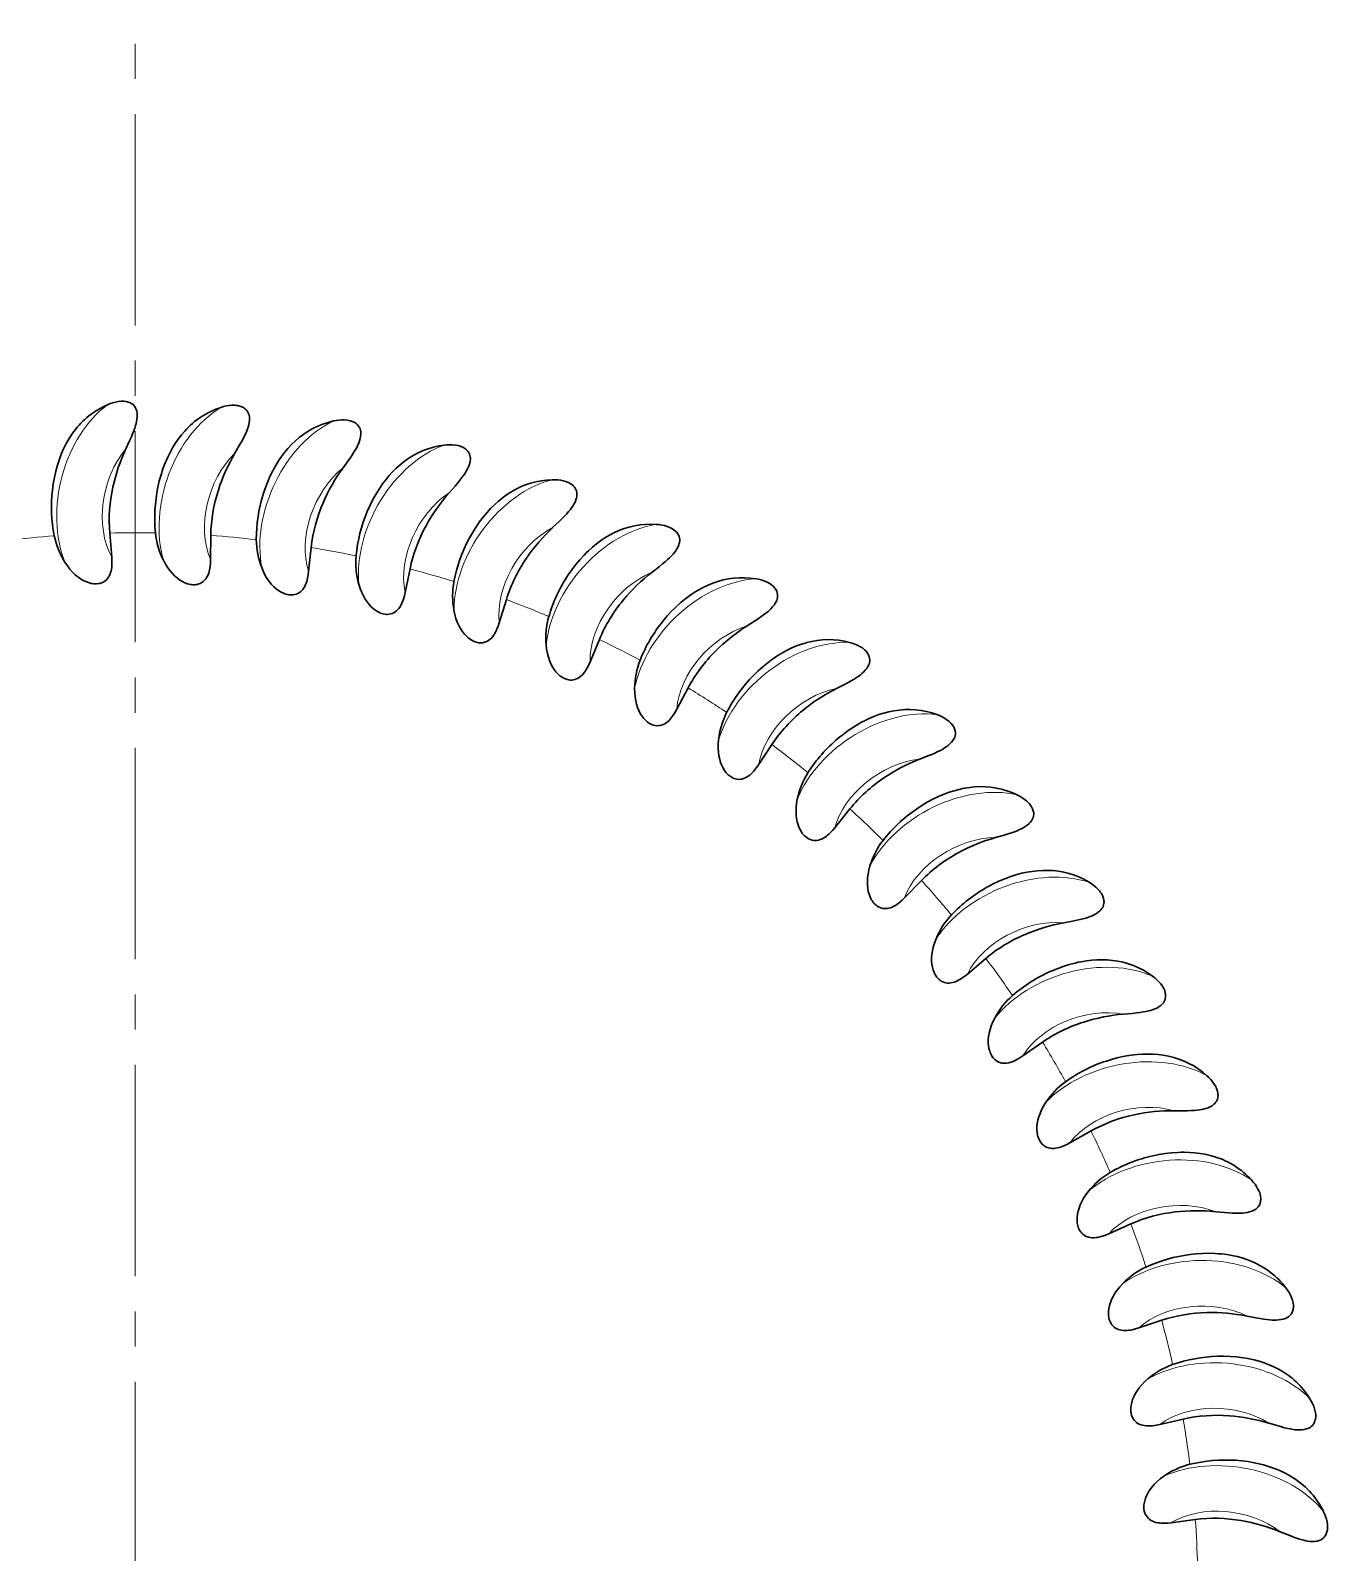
# Model space of a CAD drawing. Extents: x 89 to 633, y -13 to 440.
# Drawn here: x 457.76 to 490, y 222.28 to 260.11 of the extents above; entities that cross this region are included whole.
import ezdxf

# ---------------------------------------------------------------- set-up
doc = ezdxf.new("R2010")
doc.units = 0
doc.header["$LTSCALE"] = 7
doc.header["$MEASUREMENT"] = 0
doc.linetypes.add('CENTER2', pattern=[1.125, 0.75, -0.125, 0.125, -0.125])
doc.layers.get('0').update_dxf_attribs({"linetype": 'CONTINUOUS', "lineweight": 15})
doc.layers.add('1', color=1, linetype='CENTER2', lineweight=15)

msp = doc.modelspace()

# ---------------------------------------------------------------- linework, layer by layer
at = {"color": 7, "lineweight": 30, "ltscale": 0.015025}
for p, q in [((459.731, 247.616), (459.781, 247.018)), ((462.244, 247.557), (462.236, 246.956)), ((469.59, 245.961), (469.414, 245.387)), ((476.189, 242.36), (475.858, 241.859)), ((481.507, 237.046), (481.048, 236.658)), ((485.878, 228.054), (485.307, 227.865))]:
    msp.add_line(p, q, dxfattribs=at)
at = {"color": 7, "lineweight": 30, "ltscale": 0.015024}
for p, q in [((464.74, 247.26), (464.675, 246.662)), ((467.196, 246.726), (467.075, 246.137)), ((474.108, 243.768), (473.825, 243.238)), ((478.128, 240.76), (477.751, 240.293)), ((482.916, 234.965), (482.422, 234.622)), ((484.121, 232.759), (483.597, 232.465)), ((485.112, 230.448), (484.562, 230.206)), ((486.412, 225.599), (485.827, 225.464)), ((486.712, 223.103), (486.116, 223.025))]:
    msp.add_line(p, q, dxfattribs=at)
at = {"color": 7, "lineweight": 30, "ltscale": 0.015026}
msp.add_line((471.901, 244.972), (471.671, 244.417), dxfattribs=at)
at = {"color": 7, "lineweight": 30, "ltscale": 0.015023}
msp.add_line((479.906, 238.983), (479.486, 238.554), dxfattribs=at)
at = {"color": 7, "lineweight": 30}
for points in [[(459.677, 250.805), (459.742, 250.832), (459.808, 250.854), (459.876, 250.872), (459.945, 250.885), (460.015, 250.892), (460.049, 250.893), (460.084, 250.891), (460.139, 250.885), (460.193, 250.871), (460.219, 250.862), (460.244, 250.851), (460.266, 250.839), (460.287, 250.825), (460.318, 250.8), (460.344, 250.771), (460.366, 250.74), (460.384, 250.706), (460.397, 250.671), (460.404, 250.643), (460.41, 250.615), (460.415, 250.558), (460.415, 250.501), (460.409, 250.442), (460.399, 250.384), (460.388, 250.336), (460.374, 250.287), (460.354, 250.221), (460.33, 250.156), (460.3, 250.08), (460.269, 250.004), (460.224, 249.905), (460.133, 249.707)], [(462.493, 250.737), (462.56, 250.757), (462.628, 250.773), (462.697, 250.785), (462.767, 250.791), (462.837, 250.791), (462.872, 250.788), (462.906, 250.784), (462.961, 250.772), (463.013, 250.754), (463.038, 250.742), (463.062, 250.728), (463.083, 250.714), (463.103, 250.698), (463.13, 250.67), (463.154, 250.639), (463.173, 250.606), (463.187, 250.571), (463.197, 250.534), (463.202, 250.506), (463.205, 250.478), (463.205, 250.421), (463.199, 250.363), (463.187, 250.306), (463.172, 250.249), (463.156, 250.202), (463.138, 250.155), (463.111, 250.091), (463.082, 250.028), (463.045, 249.955), (463.006, 249.883), (462.952, 249.788), (462.843, 249.6)], [(465.29, 250.401), (465.359, 250.414), (465.428, 250.424), (465.498, 250.429), (465.568, 250.429), (465.638, 250.422), (465.672, 250.416), (465.706, 250.408), (465.759, 250.391), (465.809, 250.368), (465.833, 250.354), (465.855, 250.338), (465.875, 250.322), (465.893, 250.305), (465.918, 250.274), (465.939, 250.241), (465.954, 250.206), (465.965, 250.17), (465.972, 250.133), (465.974, 250.104), (465.974, 250.076), (465.968, 250.019), (465.957, 249.962), (465.94, 249.906), (465.919, 249.851), (465.899, 249.805), (465.877, 249.76), (465.844, 249.699), (465.809, 249.639), (465.765, 249.57), (465.72, 249.502), (465.657, 249.413), (465.53, 249.236)], [(458.839, 250.137), (458.765, 250.031), (458.697, 249.922), (458.635, 249.809), (458.578, 249.692), (458.527, 249.573), (458.48, 249.451), (458.455, 249.377), (458.432, 249.302), (458.39, 249.15), (458.356, 248.996), (458.329, 248.841), (458.308, 248.685)], [(461.596, 250.151), (461.512, 250.053), (461.434, 249.95), (461.361, 249.844), (461.293, 249.733), (461.231, 249.619), (461.173, 249.502), (461.141, 249.431), (461.111, 249.358), (461.055, 249.211), (461.006, 249.061), (460.964, 248.91), (460.929, 248.756)], [(464.341, 249.903), (464.248, 249.814), (464.161, 249.719), (464.078, 249.62), (464, 249.516), (463.927, 249.408), (463.859, 249.298), (463.82, 249.229), (463.783, 249.16), (463.714, 249.019), (463.651, 248.875), (463.595, 248.727), (463.545, 248.578)], [(468.042, 249.801), (468.112, 249.808), (468.182, 249.811), (468.252, 249.809), (468.322, 249.802), (468.391, 249.789), (468.424, 249.78), (468.457, 249.769), (468.508, 249.747), (468.556, 249.719), (468.578, 249.703), (468.599, 249.685), (468.617, 249.667), (468.634, 249.648), (468.656, 249.615), (468.673, 249.58), (468.685, 249.544), (468.692, 249.507), (468.695, 249.469), (468.695, 249.44), (468.692, 249.412), (468.681, 249.356), (468.664, 249.301), (468.643, 249.247), (468.617, 249.194), (468.592, 249.15), (468.566, 249.107), (468.527, 249.05), (468.486, 248.993), (468.436, 248.929), (468.385, 248.866), (468.314, 248.782), (468.17, 248.619)], [(467.05, 249.395), (466.95, 249.315), (466.854, 249.229), (466.762, 249.138), (466.674, 249.042), (466.591, 248.942), (466.513, 248.838), (466.468, 248.774), (466.424, 248.709), (466.342, 248.575), (466.266, 248.437), (466.196, 248.296), (466.132, 248.152)], [(470.725, 248.941), (470.795, 248.942), (470.865, 248.938), (470.935, 248.93), (471.004, 248.916), (471.071, 248.897), (471.103, 248.884), (471.135, 248.87), (471.184, 248.843), (471.229, 248.812), (471.249, 248.793), (471.268, 248.773), (471.285, 248.754), (471.299, 248.733), (471.318, 248.698), (471.332, 248.662), (471.341, 248.625), (471.344, 248.587), (471.344, 248.549), (471.34, 248.521), (471.335, 248.493), (471.319, 248.438), (471.297, 248.385), (471.27, 248.333), (471.239, 248.283), (471.211, 248.242), (471.18, 248.202), (471.136, 248.148), (471.09, 248.096), (471.034, 248.036), (470.977, 247.978), (470.899, 247.902), (470.74, 247.753)], [(469.699, 248.632), (469.591, 248.562), (469.487, 248.486), (469.387, 248.404), (469.291, 248.317), (469.199, 248.225), (469.111, 248.129), (469.06, 248.069), (469.01, 248.009), (468.916, 247.883), (468.827, 247.753), (468.744, 247.619), (468.666, 247.482)], [(473.314, 247.831), (473.384, 247.825), (473.453, 247.815), (473.522, 247.8), (473.589, 247.78), (473.654, 247.754), (473.685, 247.739), (473.715, 247.722), (473.762, 247.69), (473.803, 247.654), (473.822, 247.634), (473.839, 247.612), (473.853, 247.591), (473.866, 247.569), (473.881, 247.533), (473.892, 247.495), (473.897, 247.457), (473.897, 247.42), (473.893, 247.382), (473.887, 247.354), (473.879, 247.327), (473.858, 247.274), (473.83, 247.223), (473.799, 247.174), (473.763, 247.127), (473.731, 247.088), (473.697, 247.051), (473.648, 247.002), (473.597, 246.955), (473.536, 246.901), (473.473, 246.848), (473.388, 246.78), (473.216, 246.646)], [(472.263, 247.621), (472.149, 247.561), (472.039, 247.495), (471.931, 247.423), (471.827, 247.346), (471.727, 247.263), (471.63, 247.176), (471.574, 247.122), (471.519, 247.066), (471.412, 246.95), (471.311, 246.829), (471.216, 246.703), (471.126, 246.574)], [(459.781, 247.018), (459.786, 246.932), (459.786, 246.846), (459.784, 246.804), (459.78, 246.762), (459.775, 246.721), (459.767, 246.681), (459.754, 246.634), (459.739, 246.591), (459.721, 246.552), (459.701, 246.519), (459.675, 246.483), (459.648, 246.454), (459.62, 246.43), (459.585, 246.406), (459.549, 246.388), (459.513, 246.374), (459.486, 246.366), (459.459, 246.36), (459.403, 246.354), (459.371, 246.354), (459.339, 246.355), (459.305, 246.359), (459.271, 246.365), (459.204, 246.383), (459.137, 246.408), (459.071, 246.44), (459.004, 246.479), (458.938, 246.526), (458.872, 246.581), (458.806, 246.644), (458.742, 246.716), (458.678, 246.798), (458.617, 246.889)], [(462.236, 246.956), (462.233, 246.871), (462.225, 246.786), (462.219, 246.743), (462.212, 246.702), (462.202, 246.662), (462.191, 246.623), (462.174, 246.577), (462.154, 246.535), (462.133, 246.499), (462.11, 246.467), (462.081, 246.435), (462.051, 246.408), (462.02, 246.386), (461.983, 246.366), (461.946, 246.351), (461.909, 246.341), (461.881, 246.336), (461.853, 246.333), (461.798, 246.332), (461.766, 246.335), (461.734, 246.339), (461.7, 246.346), (461.667, 246.356), (461.602, 246.379), (461.538, 246.41), (461.475, 246.449), (461.412, 246.494), (461.351, 246.547), (461.29, 246.608), (461.231, 246.677), (461.173, 246.755), (461.118, 246.842), (461.066, 246.939)], [(464.675, 246.662), (464.664, 246.578), (464.648, 246.493), (464.638, 246.451), (464.626, 246.411), (464.613, 246.372), (464.598, 246.335), (464.577, 246.29), (464.553, 246.251), (464.528, 246.216), (464.503, 246.187), (464.471, 246.158), (464.438, 246.134), (464.406, 246.115), (464.367, 246.099), (464.329, 246.087), (464.291, 246.081), (464.262, 246.078), (464.234, 246.078), (464.179, 246.082), (464.148, 246.088), (464.116, 246.096), (464.083, 246.106), (464.051, 246.118), (463.989, 246.148), (463.928, 246.185), (463.869, 246.229), (463.811, 246.28), (463.754, 246.339), (463.7, 246.405), (463.648, 246.48), (463.598, 246.563), (463.551, 246.655), (463.508, 246.756)], [(467.075, 246.137), (467.055, 246.054), (467.032, 245.972), (467.018, 245.931), (467.002, 245.892), (466.986, 245.855), (466.967, 245.819), (466.941, 245.776), (466.914, 245.739), (466.886, 245.708), (466.858, 245.681), (466.823, 245.655), (466.789, 245.634), (466.755, 245.619), (466.714, 245.606), (466.675, 245.598), (466.637, 245.595), (466.609, 245.595), (466.581, 245.597), (466.526, 245.607), (466.495, 245.616), (466.465, 245.626), (466.433, 245.64), (466.402, 245.655), (466.343, 245.691), (466.286, 245.733), (466.231, 245.783), (466.178, 245.839), (466.128, 245.903), (466.08, 245.975), (466.035, 246.054), (465.993, 246.141), (465.955, 246.237), (465.922, 246.342)], [(474.72, 246.371), (474.601, 246.322), (474.484, 246.267), (474.371, 246.205), (474.26, 246.138), (474.152, 246.065), (474.047, 245.988), (473.986, 245.939), (473.926, 245.889), (473.809, 245.783), (473.697, 245.672), (473.59, 245.557), (473.488, 245.436)], [(475.786, 246.48), (475.855, 246.467), (475.923, 246.45), (475.99, 246.429), (476.055, 246.403), (476.117, 246.371), (476.147, 246.352), (476.175, 246.333), (476.218, 246.297), (476.256, 246.257), (476.273, 246.235), (476.288, 246.212), (476.3, 246.19), (476.31, 246.167), (476.322, 246.129), (476.329, 246.091), (476.33, 246.053), (476.327, 246.015), (476.319, 245.978), (476.31, 245.951), (476.3, 245.924), (476.274, 245.873), (476.242, 245.825), (476.206, 245.779), (476.166, 245.736), (476.13, 245.701), (476.093, 245.667), (476.039, 245.623), (475.984, 245.581), (475.918, 245.533), (475.851, 245.486), (475.76, 245.427), (475.576, 245.31)], [(469.414, 245.387), (469.387, 245.306), (469.355, 245.226), (469.337, 245.187), (469.318, 245.15), (469.298, 245.114), (469.276, 245.08), (469.247, 245.04), (469.216, 245.006), (469.185, 244.977), (469.155, 244.953), (469.118, 244.93), (469.081, 244.913), (469.046, 244.901), (469.005, 244.892), (468.965, 244.888), (468.926, 244.889), (468.898, 244.892), (468.871, 244.896), (468.817, 244.911), (468.787, 244.923), (468.758, 244.936), (468.728, 244.953), (468.698, 244.971), (468.643, 245.012), (468.59, 245.06), (468.54, 245.114), (468.493, 245.175), (468.449, 245.244), (468.408, 245.319), (468.37, 245.402), (468.337, 245.493), (468.309, 245.592), (468.286, 245.7)], [(471.671, 244.417), (471.636, 244.339), (471.597, 244.263), (471.576, 244.226), (471.553, 244.19), (471.53, 244.157), (471.505, 244.125), (471.472, 244.088), (471.438, 244.057), (471.404, 244.031), (471.372, 244.01), (471.332, 243.991), (471.295, 243.977), (471.258, 243.969), (471.216, 243.964), (471.176, 243.964), (471.138, 243.968), (471.11, 243.973), (471.083, 243.981), (471.032, 244.001), (471.003, 244.015), (470.975, 244.031), (470.946, 244.05), (470.919, 244.071), (470.868, 244.117), (470.82, 244.17), (470.775, 244.229), (470.734, 244.294), (470.696, 244.367), (470.663, 244.446), (470.634, 244.532), (470.609, 244.626), (470.59, 244.727), (470.578, 244.836)], [(477.046, 244.892), (476.923, 244.855), (476.802, 244.811), (476.683, 244.761), (476.566, 244.704), (476.452, 244.642), (476.34, 244.575), (476.275, 244.532), (476.21, 244.488), (476.084, 244.394), (475.962, 244.294), (475.844, 244.189), (475.731, 244.079)], [(478.118, 244.9), (478.185, 244.881), (478.252, 244.857), (478.316, 244.83), (478.378, 244.797), (478.437, 244.76), (478.465, 244.739), (478.491, 244.716), (478.531, 244.677), (478.564, 244.633), (478.579, 244.61), (478.592, 244.586), (478.602, 244.562), (478.61, 244.538), (478.618, 244.5), (478.621, 244.461), (478.619, 244.423), (478.612, 244.385), (478.601, 244.349), (478.59, 244.323), (478.577, 244.298), (478.546, 244.25), (478.51, 244.205), (478.469, 244.163), (478.425, 244.123), (478.387, 244.092), (478.346, 244.062), (478.289, 244.023), (478.23, 243.986), (478.16, 243.944), (478.088, 243.905), (477.992, 243.854), (477.798, 243.755)], [(473.825, 243.238), (473.784, 243.163), (473.737, 243.091), (473.713, 243.056), (473.687, 243.023), (473.66, 242.992), (473.632, 242.962), (473.596, 242.929), (473.559, 242.901), (473.524, 242.879), (473.489, 242.861), (473.448, 242.845), (473.409, 242.835), (473.372, 242.83), (473.33, 242.829), (473.29, 242.833), (473.253, 242.841), (473.225, 242.849), (473.199, 242.859), (473.15, 242.884), (473.122, 242.901), (473.096, 242.919), (473.07, 242.941), (473.044, 242.965), (472.997, 243.016), (472.955, 243.072), (472.916, 243.135), (472.881, 243.204), (472.851, 243.28), (472.825, 243.362), (472.804, 243.451), (472.788, 243.546), (472.779, 243.649), (472.777, 243.759)], [(479.222, 243.2), (479.096, 243.174), (478.971, 243.142), (478.848, 243.103), (478.726, 243.058), (478.606, 243.007), (478.489, 242.951), (478.419, 242.915), (478.351, 242.876), (478.216, 242.795), (478.085, 242.708), (477.958, 242.614), (477.836, 242.515)], [(480.289, 243.105), (480.355, 243.08), (480.418, 243.05), (480.48, 243.017), (480.539, 242.978), (480.594, 242.935), (480.619, 242.912), (480.644, 242.887), (480.679, 242.844), (480.708, 242.798), (480.721, 242.773), (480.731, 242.747), (480.739, 242.723), (480.745, 242.698), (480.749, 242.659), (480.749, 242.62), (480.743, 242.582), (480.732, 242.546), (480.718, 242.511), (480.704, 242.486), (480.689, 242.462), (480.654, 242.417), (480.613, 242.376), (480.569, 242.338), (480.522, 242.303), (480.48, 242.275), (480.437, 242.249), (480.376, 242.216), (480.314, 242.184), (480.24, 242.15), (480.165, 242.117), (480.064, 242.076), (479.862, 241.996)], [(475.858, 241.859), (475.809, 241.789), (475.757, 241.721), (475.729, 241.688), (475.7, 241.658), (475.67, 241.629), (475.64, 241.603), (475.6, 241.573), (475.561, 241.549), (475.524, 241.53), (475.487, 241.516), (475.445, 241.504), (475.406, 241.498), (475.368, 241.496), (475.326, 241.499), (475.287, 241.507), (475.25, 241.518), (475.224, 241.529), (475.199, 241.541), (475.152, 241.571), (475.126, 241.59), (475.102, 241.611), (475.078, 241.635), (475.054, 241.661), (475.013, 241.716), (474.976, 241.777), (474.943, 241.843), (474.915, 241.915), (474.892, 241.993), (474.874, 242.077), (474.861, 242.168), (474.855, 242.264), (474.856, 242.367), (474.864, 242.477)], [(481.227, 241.308), (481.099, 241.295), (480.971, 241.274), (480.845, 241.247), (480.72, 241.214), (480.596, 241.175), (480.473, 241.13), (480.401, 241.1), (480.329, 241.069), (480.187, 241.001), (480.048, 240.926), (479.913, 240.845), (479.782, 240.758)], [(477.751, 240.293), (477.696, 240.228), (477.637, 240.165), (477.606, 240.135), (477.574, 240.108), (477.542, 240.082), (477.509, 240.059), (477.467, 240.033), (477.426, 240.012), (477.386, 239.997), (477.349, 239.986), (477.306, 239.979), (477.266, 239.976), (477.229, 239.978), (477.187, 239.985), (477.149, 239.997), (477.113, 240.011), (477.088, 240.025), (477.064, 240.039), (477.02, 240.073), (476.997, 240.095), (476.974, 240.118), (476.952, 240.145), (476.932, 240.173), (476.896, 240.231), (476.864, 240.295), (476.838, 240.364), (476.817, 240.439), (476.802, 240.519), (476.792, 240.604), (476.788, 240.695), (476.791, 240.792), (476.801, 240.894), (476.82, 241.003)], [(482.28, 241.112), (482.343, 241.081), (482.403, 241.045), (482.461, 241.006), (482.516, 240.962), (482.567, 240.914), (482.59, 240.888), (482.612, 240.861), (482.643, 240.815), (482.668, 240.766), (482.678, 240.74), (482.686, 240.714), (482.692, 240.689), (482.695, 240.664), (482.696, 240.625), (482.692, 240.586), (482.682, 240.549), (482.668, 240.514), (482.65, 240.48), (482.634, 240.457), (482.617, 240.434), (482.577, 240.393), (482.533, 240.355), (482.486, 240.322), (482.435, 240.291), (482.391, 240.268), (482.346, 240.246), (482.282, 240.219), (482.217, 240.193), (482.14, 240.166), (482.063, 240.141), (481.958, 240.109), (481.749, 240.049)], [(479.486, 238.554), (479.425, 238.494), (479.36, 238.438), (479.326, 238.411), (479.292, 238.386), (479.258, 238.364), (479.223, 238.344), (479.179, 238.322), (479.136, 238.306), (479.095, 238.294), (479.057, 238.287), (479.013, 238.284), (478.973, 238.285), (478.936, 238.29), (478.895, 238.301), (478.858, 238.316), (478.824, 238.334), (478.801, 238.35), (478.778, 238.367), (478.738, 238.405), (478.716, 238.428), (478.696, 238.454), (478.677, 238.482), (478.659, 238.512), (478.629, 238.574), (478.604, 238.64), (478.584, 238.712), (478.571, 238.788), (478.563, 238.869), (478.561, 238.955), (478.566, 239.046), (478.578, 239.142), (478.598, 239.243), (478.627, 239.349)], [(483.042, 239.234), (482.914, 239.233), (482.785, 239.225), (482.657, 239.21), (482.529, 239.189), (482.402, 239.162), (482.276, 239.128), (482.201, 239.106), (482.126, 239.081), (481.978, 239.027), (481.833, 238.966), (481.691, 238.898), (481.552, 238.824)], [(484.073, 238.939), (484.132, 238.902), (484.189, 238.861), (484.243, 238.816), (484.293, 238.767), (484.339, 238.715), (484.36, 238.687), (484.379, 238.658), (484.406, 238.609), (484.426, 238.558), (484.434, 238.531), (484.439, 238.504), (484.442, 238.479), (484.443, 238.454), (484.44, 238.414), (484.432, 238.376), (484.419, 238.34), (484.402, 238.306), (484.381, 238.275), (484.363, 238.253), (484.343, 238.232), (484.3, 238.195), (484.253, 238.162), (484.202, 238.133), (484.149, 238.107), (484.103, 238.088), (484.056, 238.071), (483.99, 238.049), (483.923, 238.03), (483.844, 238.011), (483.764, 237.993), (483.657, 237.971), (483.443, 237.931)], [(481.048, 236.658), (480.981, 236.604), (480.912, 236.554), (480.875, 236.531), (480.839, 236.51), (480.803, 236.491), (480.766, 236.474), (480.72, 236.457), (480.676, 236.444), (480.634, 236.437), (480.595, 236.433), (480.552, 236.434), (480.512, 236.439), (480.475, 236.448), (480.436, 236.463), (480.4, 236.481), (480.368, 236.502), (480.346, 236.52), (480.326, 236.539), (480.289, 236.58), (480.27, 236.606), (480.252, 236.633), (480.236, 236.664), (480.221, 236.695), (480.196, 236.759), (480.178, 236.828), (480.165, 236.901), (480.159, 236.978), (480.159, 237.059), (480.165, 237.145), (480.178, 237.235), (480.2, 237.329), (480.229, 237.428), (480.268, 237.531)], [(484.653, 236.997), (484.525, 237.008), (484.396, 237.012), (484.267, 237.01), (484.137, 237.001), (484.008, 236.986), (483.88, 236.965), (483.803, 236.949), (483.726, 236.932), (483.574, 236.892), (483.424, 236.845), (483.276, 236.791), (483.13, 236.731)], [(485.651, 236.605), (485.706, 236.563), (485.759, 236.517), (485.808, 236.467), (485.854, 236.414), (485.895, 236.357), (485.913, 236.327), (485.929, 236.296), (485.951, 236.245), (485.966, 236.192), (485.971, 236.165), (485.974, 236.138), (485.974, 236.112), (485.973, 236.087), (485.966, 236.048), (485.955, 236.011), (485.939, 235.976), (485.918, 235.944), (485.894, 235.915), (485.874, 235.895), (485.853, 235.876), (485.806, 235.843), (485.756, 235.814), (485.703, 235.79), (485.647, 235.77), (485.599, 235.755), (485.551, 235.743), (485.483, 235.728), (485.415, 235.715), (485.334, 235.703), (485.253, 235.693), (485.145, 235.681), (484.928, 235.662)], [(482.422, 234.622), (482.351, 234.575), (482.277, 234.532), (482.239, 234.512), (482.201, 234.494), (482.163, 234.479), (482.125, 234.466), (482.077, 234.453), (482.032, 234.445), (481.989, 234.441), (481.951, 234.441), (481.907, 234.446), (481.868, 234.455), (481.833, 234.468), (481.795, 234.486), (481.761, 234.508), (481.731, 234.532), (481.711, 234.551), (481.692, 234.572), (481.659, 234.617), (481.643, 234.645), (481.628, 234.673), (481.615, 234.705), (481.603, 234.738), (481.584, 234.804), (481.573, 234.874), (481.567, 234.948), (481.568, 235.025), (481.575, 235.106), (481.59, 235.191), (481.612, 235.279), (481.642, 235.371), (481.681, 235.467), (481.729, 235.565)], [(486.043, 234.617), (485.917, 234.64), (485.789, 234.657), (485.66, 234.666), (485.531, 234.67), (485.401, 234.667), (485.271, 234.658), (485.193, 234.65), (485.115, 234.641), (484.959, 234.615), (484.805, 234.582), (484.653, 234.543), (484.502, 234.497)], [(486.999, 234.132), (487.05, 234.084), (487.099, 234.034), (487.143, 233.98), (487.184, 233.922), (487.219, 233.861), (487.234, 233.83), (487.247, 233.798), (487.264, 233.745), (487.274, 233.691), (487.276, 233.663), (487.277, 233.636), (487.275, 233.61), (487.271, 233.586), (487.261, 233.547), (487.246, 233.511), (487.226, 233.479), (487.203, 233.449), (487.176, 233.422), (487.154, 233.404), (487.131, 233.387), (487.082, 233.358), (487.029, 233.335), (486.974, 233.316), (486.917, 233.301), (486.868, 233.291), (486.818, 233.283), (486.749, 233.274), (486.68, 233.268), (486.599, 233.264), (486.517, 233.262), (486.408, 233.26), (486.19, 233.262)], [(483.597, 232.465), (483.522, 232.425), (483.444, 232.389), (483.404, 232.373), (483.364, 232.359), (483.325, 232.347), (483.286, 232.338), (483.237, 232.329), (483.192, 232.325), (483.149, 232.326), (483.11, 232.33), (483.068, 232.339), (483.03, 232.351), (482.996, 232.367), (482.96, 232.389), (482.928, 232.414), (482.901, 232.441), (482.882, 232.462), (482.866, 232.485), (482.837, 232.532), (482.824, 232.561), (482.812, 232.591), (482.801, 232.624), (482.792, 232.658), (482.78, 232.726), (482.775, 232.796), (482.777, 232.87), (482.785, 232.947), (482.8, 233.027), (482.823, 233.11), (482.853, 233.196), (482.891, 233.285), (482.939, 233.376), (482.997, 233.47)], [(487.201, 232.115), (487.078, 232.151), (486.952, 232.179), (486.825, 232.201), (486.696, 232.217), (486.566, 232.226), (486.436, 232.23), (486.358, 232.23), (486.279, 232.227), (486.122, 232.217), (485.966, 232.199), (485.81, 232.174), (485.656, 232.142)], [(488.107, 231.542), (488.153, 231.49), (488.196, 231.434), (488.236, 231.376), (488.27, 231.315), (488.3, 231.252), (488.312, 231.219), (488.322, 231.186), (488.333, 231.131), (488.338, 231.077), (488.338, 231.049), (488.336, 231.022), (488.331, 230.997), (488.325, 230.972), (488.312, 230.935), (488.293, 230.901), (488.271, 230.87), (488.245, 230.842), (488.216, 230.818), (488.192, 230.802), (488.167, 230.788), (488.115, 230.764), (488.061, 230.746), (488.004, 230.732), (487.946, 230.723), (487.896, 230.717), (487.846, 230.714), (487.777, 230.712), (487.707, 230.713), (487.625, 230.716), (487.544, 230.721), (487.435, 230.731), (487.219, 230.752)], [(484.562, 230.206), (484.483, 230.173), (484.402, 230.145), (484.361, 230.132), (484.32, 230.122), (484.28, 230.114), (484.24, 230.109), (484.19, 230.105), (484.145, 230.105), (484.102, 230.11), (484.064, 230.117), (484.023, 230.13), (483.986, 230.147), (483.954, 230.166), (483.92, 230.191), (483.891, 230.218), (483.866, 230.248), (483.85, 230.271), (483.835, 230.295), (483.812, 230.345), (483.801, 230.375), (483.792, 230.406), (483.784, 230.44), (483.779, 230.474), (483.773, 230.543), (483.775, 230.614), (483.784, 230.687), (483.799, 230.763), (483.822, 230.841), (483.852, 230.922), (483.89, 231.004), (483.937, 231.089), (483.993, 231.175), (484.06, 231.263)], [(488.116, 229.515), (487.997, 229.562), (487.874, 229.603), (487.749, 229.636), (487.623, 229.664), (487.495, 229.686), (487.365, 229.702), (487.287, 229.709), (487.209, 229.714), (487.052, 229.719), (486.894, 229.716), (486.737, 229.706), (486.58, 229.689)], [(485.307, 227.865), (485.226, 227.84), (485.142, 227.819), (485.1, 227.811), (485.059, 227.805), (485.018, 227.801), (484.977, 227.799), (484.928, 227.8), (484.882, 227.805), (484.841, 227.813), (484.804, 227.825), (484.763, 227.841), (484.728, 227.861), (484.698, 227.883), (484.667, 227.911), (484.641, 227.941), (484.619, 227.973), (484.605, 227.998), (484.593, 228.023), (484.574, 228.075), (484.566, 228.106), (484.56, 228.138), (484.555, 228.172), (484.553, 228.207), (484.554, 228.276), (484.563, 228.346), (484.578, 228.419), (484.601, 228.492), (484.631, 228.568), (484.669, 228.645), (484.715, 228.724), (484.769, 228.804), (484.834, 228.884), (484.908, 228.965)], [(488.963, 228.859), (489.004, 228.802), (489.042, 228.743), (489.076, 228.681), (489.105, 228.617), (489.127, 228.551), (489.136, 228.517), (489.143, 228.484), (489.15, 228.428), (489.15, 228.373), (489.147, 228.346), (489.142, 228.319), (489.135, 228.294), (489.127, 228.27), (489.109, 228.235), (489.088, 228.202), (489.062, 228.174), (489.034, 228.149), (489.003, 228.127), (488.978, 228.114), (488.952, 228.102), (488.898, 228.083), (488.842, 228.07), (488.784, 228.062), (488.725, 228.058), (488.675, 228.057), (488.625, 228.059), (488.555, 228.063), (488.486, 228.071), (488.405, 228.082), (488.325, 228.095), (488.217, 228.114), (488.004, 228.157)], [(488.78, 226.84), (488.665, 226.898), (488.547, 226.95), (488.426, 226.995), (488.303, 227.035), (488.177, 227.069), (488.05, 227.097), (487.973, 227.112), (487.896, 227.124), (487.74, 227.144), (487.582, 227.156), (487.425, 227.161), (487.267, 227.159)], [(485.827, 225.464), (485.743, 225.447), (485.658, 225.434), (485.615, 225.43), (485.573, 225.428), (485.532, 225.428), (485.492, 225.43), (485.443, 225.436), (485.398, 225.445), (485.357, 225.457), (485.321, 225.472), (485.283, 225.492), (485.25, 225.515), (485.222, 225.54), (485.194, 225.571), (485.17, 225.604), (485.152, 225.637), (485.14, 225.663), (485.13, 225.689), (485.117, 225.743), (485.112, 225.775), (485.109, 225.807), (485.108, 225.841), (485.109, 225.876), (485.116, 225.944), (485.132, 226.014), (485.154, 226.084), (485.183, 226.156), (485.22, 226.228), (485.265, 226.302), (485.318, 226.376), (485.381, 226.45), (485.452, 226.524), (485.534, 226.598)], [(489.561, 226.106), (489.596, 226.045), (489.628, 225.983), (489.656, 225.919), (489.678, 225.852), (489.695, 225.784), (489.701, 225.75), (489.704, 225.715), (489.705, 225.659), (489.7, 225.605), (489.694, 225.578), (489.687, 225.551), (489.678, 225.527), (489.667, 225.504), (489.647, 225.471), (489.622, 225.441), (489.594, 225.414), (489.563, 225.392), (489.53, 225.374), (489.504, 225.363), (489.477, 225.353), (489.422, 225.34), (489.365, 225.332), (489.306, 225.33), (489.247, 225.331), (489.197, 225.335), (489.148, 225.342), (489.079, 225.353), (489.011, 225.367), (488.932, 225.385), (488.852, 225.406), (488.748, 225.436), (488.539, 225.498)], [(489.186, 224.114), (489.078, 224.182), (488.965, 224.245), (488.849, 224.302), (488.73, 224.353), (488.608, 224.399), (488.484, 224.439), (488.409, 224.461), (488.333, 224.481), (488.179, 224.515), (488.024, 224.542), (487.868, 224.562), (487.711, 224.575)], [(486.116, 223.025), (486.031, 223.016), (485.945, 223.011), (485.902, 223.011), (485.86, 223.013), (485.819, 223.017), (485.779, 223.022), (485.731, 223.033), (485.687, 223.046), (485.648, 223.062), (485.613, 223.08), (485.577, 223.105), (485.546, 223.131), (485.521, 223.158), (485.496, 223.191), (485.476, 223.226), (485.46, 223.261), (485.451, 223.288), (485.444, 223.315), (485.435, 223.37), (485.433, 223.402), (485.433, 223.434), (485.436, 223.469), (485.44, 223.503), (485.454, 223.57), (485.476, 223.638), (485.505, 223.706), (485.541, 223.775), (485.585, 223.843), (485.636, 223.912), (485.696, 223.98), (485.765, 224.048), (485.843, 224.115), (485.932, 224.181)], [(489.894, 223.308), (489.923, 223.245), (489.949, 223.18), (489.97, 223.113), (489.987, 223.045), (489.997, 222.975), (489.999, 222.941), (489.999, 222.906), (489.995, 222.85), (489.985, 222.797), (489.977, 222.77), (489.967, 222.745), (489.955, 222.722), (489.943, 222.7), (489.919, 222.668), (489.892, 222.64), (489.861, 222.617), (489.829, 222.598), (489.794, 222.583), (489.767, 222.574), (489.739, 222.567), (489.683, 222.559), (489.625, 222.557), (489.567, 222.56), (489.508, 222.567), (489.459, 222.576), (489.41, 222.587), (489.343, 222.605), (489.276, 222.625), (489.199, 222.651), (489.122, 222.679), (489.021, 222.719), (488.819, 222.801)]]:
    msp.add_lwpolyline(points, dxfattribs=at)
for centre, radius, start, end in [((460.502, 248.911), 2.066, 113.5433, 143.6164), ((463.135, 248.773), 2.066, 108.0887, 138.1619), ((465.742, 248.385), 2.066, 102.6342, 132.7073), ((464.25, 247.777), 4.547, 154.8792, 167.561), ((468.301, 247.751), 2.066, 97.1797, 127.2528), ((466.758, 247.287), 4.547, 149.4247, 162.1064), ((469.207, 246.562), 4.547, 143.9702, 156.6519), ((470.787, 246.877), 2.066, 91.7251, 121.7982), ((462.061, 248.265), 3.776, 173.6122, 190.9502), ((463.536, 247.923), 3.818, 167.4008, 184.6077), ((464.625, 247.981), 3.776, 168.1577, 185.4956), ((466.061, 247.5), 3.818, 161.9387, 179.1452), ((467.15, 247.455), 3.776, 162.7031, 180.0411), ((471.577, 245.607), 4.547, 138.5156, 151.1973), ((468.534, 246.84), 3.818, 156.4842, 173.6907), ((469.614, 246.691), 3.776, 157.2486, 174.5866), ((470.933, 245.948), 3.818, 151.0296, 168.2361), ((473.845, 244.43), 4.547, 133.0611, 145.7428), ((473.18, 245.77), 2.066, 86.2706, 116.3437), ((460.291, 247.941), 1.977, 191.4993, 212.1568), ((462.832, 247.828), 1.977, 186.0447, 206.7022), ((465.351, 247.473), 1.977, 180.5902, 201.2477), ((471.992, 245.698), 3.774, 151.7927, 169.1407), ((467.825, 246.88), 1.977, 175.1357, 195.7931), ((473.237, 244.831), 3.818, 145.5751, 162.7816), ((475.991, 243.044), 4.547, 127.6065, 140.2882), ((470.231, 246.055), 1.977, 169.6811, 190.3386), ((474.269, 244.481), 3.776, 146.3395, 163.6775), ((475.456, 244.441), 2.066, 80.816, 110.8891), ((475.424, 243.501), 3.818, 140.1205, 157.327), ((472.548, 245.005), 1.977, 164.2266, 184.884), ((476.418, 243.054), 3.776, 140.8849, 158.2229), ((477.996, 241.46), 4.547, 122.152, 134.8337), ((477.596, 242.901), 2.066, 75.3615, 105.4346), ((474.754, 243.739), 1.977, 158.772, 179.4295), ((477.474, 241.969), 3.818, 134.666, 151.8725), ((478.422, 241.429), 3.776, 135.4304, 152.7684), ((479.841, 239.693), 4.547, 116.6974, 129.3791), ((479.37, 240.249), 3.818, 129.2114, 146.4179), ((479.58, 241.165), 2.066, 69.9069, 99.98), ((476.83, 242.269), 1.977, 153.3175, 173.975), ((480.262, 239.622), 3.776, 129.9759, 147.3138), ((481.509, 237.758), 4.547, 111.2429, 123.9246), ((478.758, 240.609), 1.977, 147.8629, 168.5204), ((481.094, 238.356), 3.818, 123.7644, 140.9714), ((481.39, 239.249), 2.066, 64.4524, 94.5255), ((481.92, 237.649), 3.774, 124.5199, 141.8679), ((480.518, 238.773), 1.977, 142.4084, 163.0659), ((482.986, 235.673), 4.547, 105.7883, 118.4701), ((482.629, 236.308), 3.818, 118.3023, 135.5089), ((483.009, 237.169), 2.066, 58.9978, 89.071), ((483.386, 235.524), 3.776, 119.0668, 136.4047), ((482.096, 236.778), 1.977, 136.9538, 157.6113), ((484.259, 233.458), 4.547, 100.3338, 113.0155), ((483.963, 234.124), 3.818, 112.8478, 130.0543), ((484.423, 234.944), 2.066, 53.5433, 83.6164), ((484.642, 233.271), 3.776, 113.6122, 130.9502), ((483.478, 234.642), 1.977, 131.4993, 152.1568), ((485.314, 231.131), 4.547, 94.8792, 107.561), ((485.084, 231.822), 3.818, 107.3933, 124.5998), ((485.62, 232.595), 2.066, 48.0887, 78.1619), ((485.679, 230.909), 3.776, 108.1577, 125.4956), ((484.65, 232.384), 1.977, 126.0447, 146.7022), ((485.981, 229.425), 3.818, 101.9387, 119.1452), ((486.144, 228.715), 4.547, 89.4247, 102.1064), ((486.486, 228.459), 3.776, 102.7031, 120.0411), ((486.587, 230.143), 2.066, 42.6342, 72.7073), ((485.602, 230.026), 1.977, 120.5902, 141.2477), ((486.645, 226.953), 3.818, 96.4842, 113.6907), ((486.741, 226.23), 4.547, 83.9702, 96.6519), ((487.057, 225.943), 3.776, 97.2486, 114.5866), ((486.325, 227.587), 1.977, 115.1357, 135.7931), ((487.318, 227.61), 2.066, 37.1797, 67.2528), ((487.072, 224.429), 3.818, 91.0296, 108.2361), ((487.099, 223.701), 4.547, 78.5156, 91.1973), ((486.814, 225.091), 1.977, 109.6811, 130.3386), ((487.385, 223.387), 3.774, 91.7927, 109.1407), ((487.804, 225.019), 2.066, 31.7251, 61.7982), ((487.257, 221.876), 3.818, 85.5751, 102.7816), ((487.214, 221.148), 4.547, 73.0611, 85.7428), ((487.063, 222.559), 1.977, 104.2266, 124.8841), ((487.47, 220.806), 3.776, 86.3395, 103.6775), ((488.042, 222.394), 2.066, 26.2706, 56.3437), ((487.198, 219.316), 3.818, 80.1205, 97.327), ((487.087, 218.597), 4.547, 67.6065, 80.2882)]:
    msp.add_arc(centre, radius, start, end, dxfattribs=at)
at = {"color": 7, "lineweight": 13}
for start, end in [(94.3704, 96.8337), (88.9159, 91.3792), (83.4613, 85.9246), (78.0068, 80.4701), (72.5522, 75.0156), (67.0977, 69.561), (61.6431, 64.1065), (56.1886, 58.6519), (50.7341, 53.1974), (45.2795, 47.7428), (39.825, 42.2883), (34.3704, 36.8337), (28.9159, 31.3792), (23.4613, 25.9246), (18.0068, 20.4701), (12.5522, 15.0155), (7.0977, 9.561), (1.6431, 4.1065)]:
    msp.add_arc((460.367, 221.211), 26.413, start, end, dxfattribs=at)
for centre, major_axis, start_param, end_param in [((460.417, 248.434), (0.589, 2.707), 0.676915, 2.322964), ((463.004, 248.306), (0.843, 2.638), 0.676915, 2.322964), ((465.568, 247.933), (1.09, 2.546), 0.676915, 2.322964), ((460.97, 248.314), (0.419, 1.925), 0.926535, 2.451873), ((468.084, 247.317), (1.328, 2.431), 0.676915, 2.322964), ((463.543, 248.134), (0.6, 1.876), 0.926535, 2.451873), ((466.088, 247.71), (0.775, 1.811), 0.926535, 2.451873), ((470.531, 246.466), (1.553, 2.294), 0.676915, 2.322964), ((468.581, 247.046), (0.944, 1.729), 0.926535, 2.451873), ((471, 246.149), (1.104, 1.631), 0.926535, 2.451873), ((472.886, 245.385), (1.764, 2.136), 0.676915, 2.322964), ((473.322, 245.025), (1.254, 1.519), 0.926535, 2.451873), ((475.127, 244.086), (1.959, 1.959), 0.676915, 2.322964), ((475.527, 243.686), (1.393, 1.393), 0.926535, 2.451873), ((477.234, 242.579), (2.136, 1.764), 0.676915, 2.322964), ((477.594, 242.143), (1.519, 1.254), 0.926535, 2.451873), ((479.189, 240.879), (2.294, 1.553), 0.676915, 2.322964), ((479.506, 240.41), (1.631, 1.104), 0.926535, 2.451873), ((480.973, 239.001), (2.431, 1.328), 0.676915, 2.322964), ((481.244, 238.504), (1.729, 0.944), 0.926535, 2.451873), ((482.571, 236.961), (2.546, 1.09), 0.676915, 2.322964), ((482.794, 236.441), (1.811, 0.776), 0.926535, 2.451873), ((483.968, 234.779), (2.638, 0.843), 0.676915, 2.322964), ((484.14, 234.241), (1.876, 0.6), 0.926535, 2.451873), ((485.15, 232.475), (2.707, 0.589), 0.676915, 2.322964), ((485.271, 231.922), (1.925, 0.419), 0.926535, 2.451873), ((486.109, 230.068), (2.75, 0.329), 0.676915, 2.322964), ((486.176, 229.506), (1.956, 0.234), 0.926535, 2.451873), ((486.834, 227.581), (2.769, 0.066), 0.676915, 2.322964), ((486.848, 227.015), (1.969, 0.047), 0.926535, 2.451873), ((487.32, 225.036), (2.763, -0.198), 0.676915, 2.322964), ((487.279, 224.472), (1.965, -0.141), 0.926535, 2.451873), ((487.561, 222.457), (2.732, -0.459), 0.676915, 2.322964), ((487.467, 221.899), (1.943, -0.327), 0.926535, 2.451873)]:
    msp.add_ellipse(centre, major_axis=major_axis, ratio=0.707107, start_param=start_param, end_param=end_param, dxfattribs=at)
at = {"layer": '1'}
msp.add_line((460.367, 181.901), (460.367, 260.105), dxfattribs=at)

doc.saveas('drawing.dxf')
